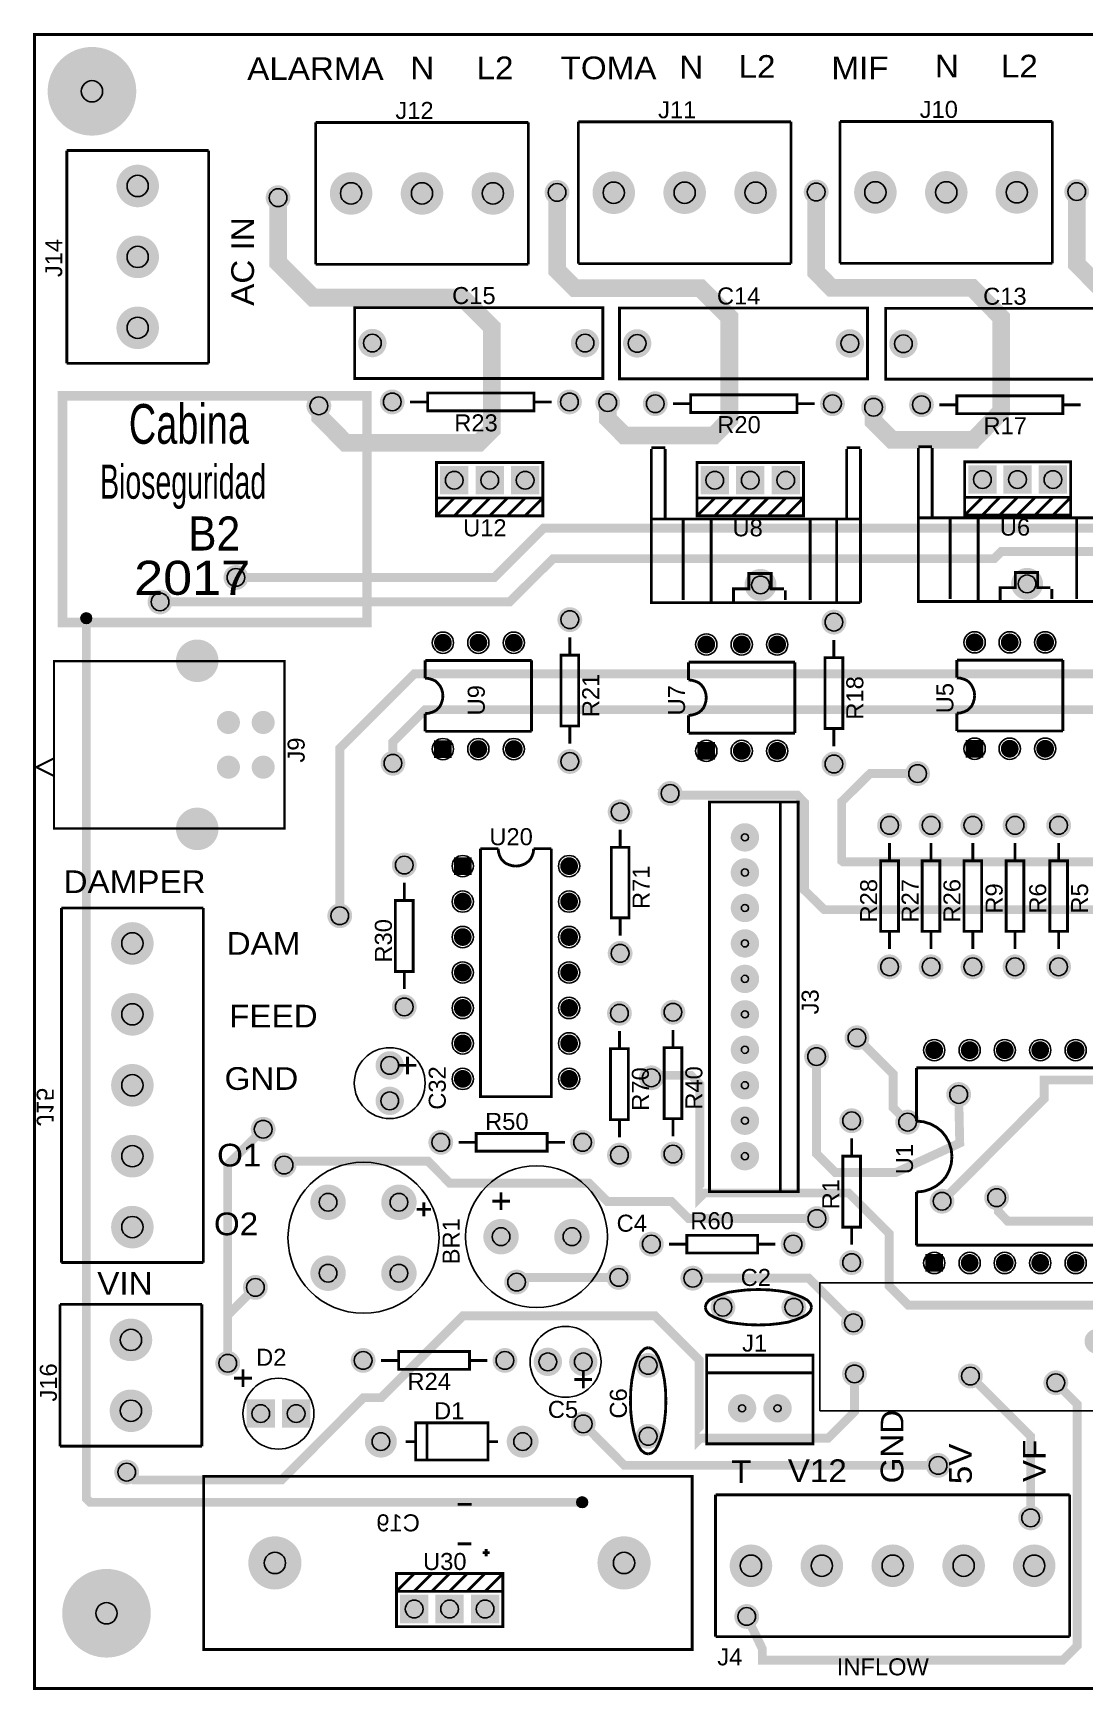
# Model space of a CAD drawing. Extents: x -2.7 to 2.7, y -2.34 to 2.34.
# Drawn here: x -2.7 to 0.267, y -2.336 to 2.336 of the extents above; entities that cross this region are included whole.
import ezdxf

# ---------------------------------------------------------------- set-up
doc = ezdxf.new("R2010")
doc.units = 0
doc.layers.get('0').update_dxf_attribs({"linetype": 'CONTINUOUS'})

# ---------------------------------------------------------------- blocks, each defined once
blk = doc.blocks.new('EPAD')
at = {"const_width": 0.5}
blk.add_lwpolyline([(-0.25, 0, 1), (0.25, 0, 1)], format="xyb", close=True, dxfattribs=at)
blk = doc.blocks.new('RPAD')
blk.add_trace([(-0.5, -0.5), (-0.5, 0.5), (0.5, -0.5), (0.5, 0.5)])

msp = doc.modelspace()

# ---------------------------------------------------------------- linework, layer by layer
for points, const_width in [([(-2.696, -2.332), (2.696, -2.332), (2.696, 2.332), (-2.696, 2.332), (-2.696, -2.332)], 0.008), ([(-1.903, 2.084), (-1.903, 1.684)], 0.008), ([(-1.303, 2.084), (-1.903, 2.084)], 0.008), ([(-1.303, 2.084), (-1.303, 1.684)], 0.008), ([(-1.162, 2.086), (-1.162, 1.686)], 0.008), ([(-0.562, 2.086), (-1.162, 2.086)], 0.008), ([(-0.562, 2.086), (-0.562, 1.686)], 0.008), ([(-0.424, 2.087), (-0.424, 1.687)], 0.008), ([(0.175, 2.087), (-0.424, 2.087)], 0.008), ([(0.175, 2.087), (0.175, 1.687)], 0.008), ([(-2.605, 2.005), (-2.205, 2.005)], 0.008), ([(-2.605, 2.005), (-2.605, 1.405)], 0.008), ([(-2.205, 1.405), (-2.205, 2.005)], 0.008), ([(-2.009, 1.872), (-2.009, 1.689), (-1.91, 1.59), (-1.489, 1.59), (-1.406, 1.507), (-1.406, 1.217), (-1.442, 1.181), (-1.819, 1.181), (-1.89, 1.253), (-1.89, 1.281), (-1.894, 1.285)], 0.05), ([(-1.222, 1.887), (-1.222, 1.667), (-1.172, 1.617), (-0.818, 1.617), (-0.736, 1.535), (-0.736, 1.246), (-0.78, 1.201), (-1.032, 1.201), (-1.079, 1.249), (-1.079, 1.294)], 0.05), ([(-0.491, 1.888), (-0.491, 1.662), (-0.448, 1.618), (-0.051, 1.618), (0.031, 1.534), (0.031, 1.269), (-0.047, 1.189), (-0.277, 1.189), (-0.329, 1.241), (-0.329, 1.281)], 0.05), ([(0.244, 1.889), (0.244, 1.685), (0.301, 1.627), (0.728, 1.627), (0.775, 1.58), (0.775, 1.281), (0.66, 1.166), (0.485, 1.166), (0.422, 1.229), (0.422, 1.292)], 0.05), ([(-1.903, 1.684), (-1.303, 1.684)], 0.008), ([(-1.162, 1.686), (-0.562, 1.686)], 0.008), ([(-0.424, 1.687), (0.175, 1.687)], 0.008), ([(-1.793, 1.362), (-1.093, 1.362), (-1.093, 1.562), (-1.793, 1.562), (-1.793, 1.362)], 0.008), ([(-1.046, 1.361), (-0.346, 1.361), (-0.346, 1.561), (-1.046, 1.561), (-1.046, 1.361)], 0.008), ([(-0.295, 1.36), (0.404, 1.36), (0.404, 1.56), (-0.295, 1.56), (-0.295, 1.36)], 0.008), ([(-2.605, 1.405), (-2.205, 1.405)], 0.008), ([(-2.617, 0.674), (-1.758, 0.674), (-1.758, 1.313), (-2.617, 1.313), (-2.617, 0.674)], 0.027), ([(-1.587, 1.271), (-1.287, 1.271), (-1.287, 1.321), (-1.587, 1.321), (-1.587, 1.271)], 0.008), ([(-0.845, 1.266), (-0.545, 1.266), (-0.545, 1.316), (-0.845, 1.316), (-0.845, 1.266)], 0.008), ([(-0.094, 1.263), (0.205, 1.263), (0.205, 1.313), (-0.094, 1.313), (-0.094, 1.263)], 0.008), ([(-1.587, 1.296), (-1.637, 1.296)], 0.008), ([(-1.237, 1.296), (-1.287, 1.296)], 0.008), ([(-0.845, 1.291), (-0.895, 1.291)], 0.008), ([(-0.495, 1.291), (-0.545, 1.291)], 0.008), ([(-0.094, 1.288), (-0.144, 1.288)], 0.008), ([(0.255, 1.288), (0.205, 1.288)], 0.008), ([(-0.917, 1.167), (-0.956, 1.167)], 0.008), ([(-0.366, 1.167), (-0.405, 1.167)], 0.008), ([(-0.164, 1.17), (-0.203, 1.17)], 0.008), ([(0.386, 0.733), (-0.203, 0.733), (-0.203, 1.166)], 0.008), ([(-0.164, 1.166), (-0.164, 0.969)], 0.008), ([(-1.562, 1.025), (-1.262, 1.025), (-1.262, 1.125), (-1.562, 1.125), (-1.562, 1.025)], 0.008), ([(-0.366, 0.73), (-0.956, 0.73), (-0.956, 1.163)], 0.008), ([(-0.917, 1.163), (-0.917, 0.966)], 0.008), ([(-0.827, 1.025), (-0.527, 1.025), (-0.527, 1.125), (-0.827, 1.125), (-0.827, 1.025)], 0.008), ([(-0.405, 1.163), (-0.405, 0.966)], 0.008), ([(-0.366, 0.73), (-0.366, 1.163)], 0.008), ([(-0.072, 1.027), (0.227, 1.027), (0.227, 1.127), (-0.072, 1.127), (-0.072, 1.027)], 0.008), ([(-1.262, 1.025), (-1.262, 0.975), (-1.562, 0.975), (-1.562, 1.025)], 0.008), ([(-1.512, 1.025), (-1.562, 0.975)], 0.008), ([(-1.462, 1.025), (-1.512, 0.975)], 0.008), ([(-1.412, 1.025), (-1.462, 0.975)], 0.008), ([(-1.362, 1.025), (-1.412, 0.975)], 0.008), ([(-1.312, 1.025), (-1.362, 0.975)], 0.008), ([(-1.262, 1.025), (-1.312, 0.975)], 0.008), ([(-0.527, 1.025), (-0.527, 0.975), (-0.827, 0.975), (-0.827, 1.025)], 0.008), ([(-0.777, 1.025), (-0.827, 0.975)], 0.008), ([(-0.727, 1.025), (-0.777, 0.975)], 0.008), ([(-0.677, 1.025), (-0.727, 0.975)], 0.008), ([(-0.627, 1.025), (-0.677, 0.975)], 0.008), ([(-0.577, 1.025), (-0.627, 0.975)], 0.008), ([(-0.527, 1.025), (-0.577, 0.975)], 0.008), ([(0.227, 1.027), (0.227, 0.977), (-0.072, 0.977), (-0.072, 1.027)], 0.008), ([(-0.022, 1.027), (-0.072, 0.977)], 0.008), ([(0.027, 1.027), (-0.022, 0.977)], 0.008), ([(0.077, 1.027), (0.027, 0.977)], 0.008), ([(0.127, 1.027), (0.077, 0.977)], 0.008), ([(0.177, 1.027), (0.127, 0.977)], 0.008), ([(0.227, 1.027), (0.177, 0.977)], 0.008), ([(-2.128, 0.801), (-1.399, 0.801), (-1.26, 0.94), (1.957, 0.94), (1.99, 0.907), (1.99, -0.603), (1.889, -0.704), (1.631, -0.704), (1.534, -0.636)], 0.025), ([(-0.366, 0.966), (-0.952, 0.966)], 0.008), ([(-0.866, 0.737), (-0.866, 0.966)], 0.008), ([(-0.787, 0.733), (-0.787, 0.966)], 0.008), ([(-0.508, 0.737), (-0.508, 0.966)], 0.008), ([(-0.433, 0.733), (-0.433, 0.962)], 0.008), ([(0.386, 0.969), (-0.199, 0.969)], 0.008), ([(-0.113, 0.74), (-0.113, 0.969)], 0.008), ([(-0.034, 0.736), (-0.034, 0.969)], 0.008), ([(0.244, 0.74), (0.244, 0.969)], 0.008), ([(-2.342, 0.732), (-1.356, 0.732), (-1.233, 0.854), (0.011, 0.854), (0.031, 0.874), (1.258, 0.874), (1.339, 0.793), (1.339, 0.261), (1.377, 0.223), (1.476, 0.223), (1.556, 0.143), (1.556, -0.298), (1.548, -0.306)], 0.025), ([(-0.582, 0.769), (-0.618, 0.769), (-0.618, 0.812), (-0.681, 0.812), (-0.681, 0.773), (-0.681, 0.769), (-0.724, 0.769)], 0.008), ([(0.17, 0.772), (0.134, 0.772), (0.134, 0.815), (0.071, 0.815), (0.071, 0.776), (0.071, 0.772), (0.028, 0.772)], 0.008), ([(-0.724, 0.773), (-0.724, 0.733)], 0.008), ([(-0.578, 0.737), (-0.578, 0.765)], 0.008), ([(0.028, 0.776), (0.028, 0.736)], 0.008), ([(0.174, 0.74), (0.174, 0.768)], 0.008), ([(-2.55, 0.686), (-2.55, -1.796), (-2.539, -1.807), (-1.151, -1.807)], 0.025), ([(-1.186, 0.632), (-1.186, 0.582)], 0.008), ([(-0.441, 0.625), (-0.441, 0.575)], 0.008), ([(-2.641, 0.565), (-2.641, 0.093), (-1.991, 0.093), (-1.991, 0.565), (-2.641, 0.565)], 0.006), ([(-1.594, 0.517), (-1.594, 0.567)], 0.008), ([(-1.594, 0.567), (-1.294, 0.567)], 0.008), ([(-1.294, 0.367), (-1.294, 0.567)], 0.008), ([(-1.211, 0.382), (-1.161, 0.382), (-1.161, 0.582), (-1.211, 0.582), (-1.211, 0.382)], 0.008), ([(-0.851, 0.512), (-0.851, 0.562)], 0.008), ([(-0.851, 0.562), (-0.551, 0.562)], 0.008), ([(-0.551, 0.362), (-0.551, 0.562)], 0.008), ([(-0.466, 0.375), (-0.416, 0.375), (-0.416, 0.575), (-0.466, 0.575), (-0.466, 0.375)], 0.008), ([(-0.094, 0.518), (-0.094, 0.568)], 0.008), ([(-0.094, 0.568), (0.205, 0.568)], 0.008), ([(0.205, 0.368), (0.205, 0.568)], 0.008), ([(-1.835, -0.153), (-1.835, 0.319), (-1.625, 0.529), (1.133, 0.529), (1.235, 0.427), (1.235, 0.275), (1.353, 0.157)], 0.025), ([(-1.544, 0.467), (-1.545, 0.477), (-1.548, 0.487), (-1.552, 0.495), (-1.558, 0.502), (-1.565, 0.509), (-1.574, 0.513), (-1.584, 0.516), (-1.594, 0.517)], 0.008), ([(-0.801, 0.462), (-0.802, 0.472), (-0.805, 0.482), (-0.809, 0.49), (-0.815, 0.498), (-0.822, 0.504), (-0.831, 0.508), (-0.841, 0.511), (-0.851, 0.512)], 0.008), ([(-0.044, 0.468), (-0.045, 0.478), (-0.048, 0.488), (-0.052, 0.496), (-0.058, 0.504), (-0.065, 0.51), (-0.074, 0.514), (-0.084, 0.517), (-0.094, 0.518)], 0.008), ([(-1.544, 0.467), (-1.545, 0.457), (-1.548, 0.447), (-1.552, 0.438), (-1.558, 0.431), (-1.565, 0.425), (-1.574, 0.421), (-1.584, 0.418), (-1.594, 0.417)], 0.008), ([(-0.044, 0.468), (-0.045, 0.458), (-0.048, 0.448), (-0.052, 0.439), (-0.058, 0.432), (-0.065, 0.426), (-0.074, 0.422), (-0.084, 0.419), (-0.094, 0.418)], 0.008), ([(-1.685, 0.277), (-1.685, 0.337), (-1.594, 0.428), (0.975, 0.428), (0.976, 0.43), (1.001, 0.405), (1.001, 0.328), (0.775, 0.101), (0.761, 0.101)], 0.025), ([(-1.594, 0.367), (-1.594, 0.417)], 0.008), ([(-0.801, 0.462), (-0.802, 0.452), (-0.805, 0.442), (-0.809, 0.433), (-0.815, 0.426), (-0.822, 0.42), (-0.831, 0.416), (-0.841, 0.413), (-0.851, 0.412)], 0.008), ([(-0.094, 0.368), (-0.094, 0.418)], 0.008), ([(-1.186, 0.382), (-1.186, 0.332)], 0.008), ([(-0.851, 0.362), (-0.851, 0.412)], 0.008), ([(-0.441, 0.375), (-0.441, 0.325)], 0.008), ([(-1.594, 0.367), (-1.294, 0.367)], 0.008), ([(-0.851, 0.362), (-0.551, 0.362)], 0.008), ([(-0.094, 0.368), (0.205, 0.368)], 0.008), ([(-2.641, 0.291), (-2.691, 0.266)], 0.006), ([(-2.641, 0.241), (-2.691, 0.266)], 0.006), ([(0.783, -0.147), (0.783, -0.077), (0.707, -0.001), (-0.415, -0.001), (-0.419, 0.002), (-0.419, 0.169), (-0.339, 0.248), (-0.205, 0.248)], 0.025), ([(0.928, 0.096), (0.916, 0.096), (0.878, 0.058), (0.878, -0.258), (0.743, -0.258), (0.621, -0.136), (-0.468, -0.136), (-0.524, -0.081), (-0.524, 0.166), (-0.544, 0.187), (-0.9, 0.187), (-0.906, 0.192), (-0.903, 0.192)], 0.025), ([(-0.792, -0.931), (-0.542, -0.931), (-0.542, 0.168), (-0.792, 0.168), (-0.792, -0.931)], 0.008), ([(-0.592, 0.168), (-0.592, -0.931)], 0.008), ([(-1.044, 0.09), (-1.044, 0.04)], 0.008), ([(-0.284, 0.002), (-0.284, 0.052)], 0.008), ([(-0.167, 0.002), (-0.167, 0.052)], 0.008), ([(-0.049, 0.002), (-0.049, 0.052)], 0.008), ([(0.07, 0.002), (0.07, 0.052)], 0.008), ([(0.193, 0.002), (0.193, 0.052)], 0.008), ([(-1.438, 0.036), (-1.388, 0.036)], 0.008), ([(-1.438, 0.036), (-1.438, -0.663), (-1.238, -0.663), (-1.238, 0.036)], 0.008), ([(-1.338, -0.013), (-1.348, -0.012), (-1.358, -0.009), (-1.367, -0.005), (-1.374, 0.001), (-1.38, 0.008), (-1.384, 0.016), (-1.387, 0.026), (-1.388, 0.036)], 0.008), ([(-1.338, -0.013), (-1.328, -0.012), (-1.318, -0.009), (-1.31, -0.005), (-1.302, 0.001), (-1.296, 0.008), (-1.292, 0.016), (-1.289, 0.026), (-1.288, 0.036)], 0.008), ([(-1.288, 0.036), (-1.238, 0.036)], 0.008), ([(-1.069, -0.159), (-1.019, -0.159), (-1.019, 0.04), (-1.069, 0.04), (-1.069, -0.159)], 0.008), ([(-0.309, -0.197), (-0.259, -0.197), (-0.259, 0.002), (-0.309, 0.002), (-0.309, -0.197)], 0.008), ([(-0.192, -0.197), (-0.142, -0.197), (-0.142, 0.002), (-0.192, 0.002), (-0.192, -0.197)], 0.008), ([(-0.074, -0.197), (-0.024, -0.197), (-0.024, 0.002), (-0.074, 0.002), (-0.074, -0.197)], 0.008), ([(0.045, -0.197), (0.095, -0.197), (0.095, 0.002), (0.045, 0.002), (0.045, -0.197)], 0.008), ([(0.168, -0.197), (0.218, -0.197), (0.218, 0.002), (0.168, 0.002), (0.168, -0.197)], 0.008), ([(-1.653, -0.11), (-1.653, -0.06)], 0.008), ([(-2.62, -0.131), (-2.22, -0.131)], 0.008), ([(-2.62, -1.131), (-2.62, -0.131)], 0.008), ([(-2.22, -0.131), (-2.22, -1.131)], 0.008), ([(-1.678, -0.31), (-1.628, -0.31), (-1.628, -0.11), (-1.678, -0.11), (-1.678, -0.31)], 0.008), ([(-1.044, -0.159), (-1.044, -0.209)], 0.008), ([(-0.284, -0.247), (-0.284, -0.197)], 0.008), ([(-0.167, -0.247), (-0.167, -0.197)], 0.008), ([(-0.049, -0.247), (-0.049, -0.197)], 0.008), ([(0.07, -0.247), (0.07, -0.197)], 0.008), ([(0.193, -0.247), (0.193, -0.197)], 0.008), ([(-1.653, -0.36), (-1.653, -0.31)], 0.008), ([(-1.046, -0.478), (-1.046, -0.528)], 0.008), ([(-0.895, -0.475), (-0.895, -0.525)], 0.008), ([(-0.376, -0.497), (-0.274, -0.599), (-0.274, -0.694), (-0.233, -0.735)], 0.025), ([(-1.644, -0.55), (-1.644, -0.6)], 0.008), ([(-1.071, -0.728), (-1.021, -0.728), (-1.021, -0.528), (-1.071, -0.528), (-1.071, -0.728)], 0.008), ([(-0.92, -0.725), (-0.87, -0.725), (-0.87, -0.525), (-0.92, -0.525), (-0.92, -0.725)], 0.008), ([(-0.49, -0.55), (-0.49, -0.824), (-0.437, -0.877), (-0.266, -0.877), (-0.086, -0.794), (-0.089, -0.657)], 0.025), ([(-1.619, -0.575), (-1.669, -0.575)], 0.008), ([(0.439, -1.28), (0.381, -1.251), (-0.231, -1.251), (-0.285, -1.197), (-0.285, -1.049), (-0.399, -0.935), (-0.807, -0.935), (-0.819, -0.947), (-0.819, -0.628), (-0.844, -0.603), (-0.949, -0.603), (-0.956, -0.61)], 0.025), ([(-0.208, -0.732), (-0.208, -0.582)], 0.008), ([(-0.208, -0.582), (1.791, -0.582)], 0.008), ([(1.687, -0.77), (1.397, -0.77), (1.266, -0.64), (0.502, -0.64), (0.497, -0.645), (0.468, -0.616), (0.152, -0.616), (0.152, -0.669), (-0.136, -0.958)], 0.025), ([(-2.151, -1.279), (-2.151, -0.855), (-2.051, -0.755)], 0.025), ([(-1.046, -0.728), (-1.046, -0.778)], 0.008), ([(-0.895, -0.725), (-0.895, -0.775)], 0.008), ([(-0.108, -0.832), (-0.11, -0.812), (-0.116, -0.793), (-0.125, -0.776), (-0.137, -0.761), (-0.152, -0.749), (-0.169, -0.74), (-0.188, -0.734), (-0.208, -0.732)], 0.008), ([(-1.5, -0.792), (-1.45, -0.792)], 0.008), ([(-1.45, -0.817), (-1.25, -0.817), (-1.25, -0.767), (-1.45, -0.767), (-1.45, -0.817)], 0.008), ([(-1.25, -0.792), (-1.2, -0.792)], 0.008), ([(-0.391, -0.831), (-0.391, -0.781)], 0.008), ([(-0.489, -1.007), (-0.851, -1.007), (-0.899, -0.959), (-1.08, -0.959), (-1.132, -0.907), (-1.525, -0.907), (-1.586, -0.845), (-1.981, -0.845), (-1.992, -0.856)], 0.025), ([(-0.416, -1.031), (-0.366, -1.031), (-0.366, -0.831), (-0.416, -0.831), (-0.416, -1.031)], 0.008), ([(-0.108, -0.832), (-0.11, -0.853), (-0.116, -0.872), (-0.125, -0.889), (-0.137, -0.903), (-0.152, -0.915), (-0.169, -0.924), (-0.188, -0.93), (-0.208, -0.932)], 0.008), ([(-1.38, -0.933), (-1.38, -0.983)], 0.008), ([(-0.208, -1.082), (-0.208, -0.932)], 0.008), ([(1.648, -0.939), (1.378, -0.934), (1.359, -0.956), (1.301, -1.014), (0.049, -1.014), (0.023, -0.987), (0.023, -0.952), (0.018, -0.948)], 0.025), ([(-1.578, -0.981), (-1.618, -0.981)], 0.008), ([(-1.598, -0.961), (-1.598, -1.001)], 0.008), ([(-1.405, -0.958), (-1.355, -0.958)], 0.008), ([(-0.391, -1.081), (-0.391, -1.031)], 0.008), ([(-0.856, -1.104), (-0.656, -1.104), (-0.656, -1.054), (-0.856, -1.054), (-0.856, -1.104)], 0.008), ([(-0.906, -1.079), (-0.856, -1.079)], 0.008), ([(-0.656, -1.079), (-0.606, -1.079)], 0.008), ([(-0.208, -1.082), (1.791, -1.082)], 0.008), ([(-2.62, -1.131), (-2.22, -1.131)], 0.008), ([(-1.048, -1.173), (-1.322, -1.173), (-1.336, -1.186)], 0.025), ([(-0.839, -1.175), (-0.512, -1.175), (-0.386, -1.301)], 0.025), ([(-2.151, -1.415), (-2.151, -1.279), (-2.073, -1.201)], 0.025), ([(-0.804, -1.257), (-0.801, -1.247), (-0.793, -1.237), (-0.779, -1.229), (-0.761, -1.222), (-0.739, -1.215), (-0.713, -1.211), (-0.685, -1.208), (-0.654, -1.207)], 0.008), ([(-0.504, -1.257), (-0.507, -1.247), (-0.516, -1.237), (-0.53, -1.229), (-0.548, -1.222), (-0.57, -1.215), (-0.595, -1.211), (-0.623, -1.208), (-0.654, -1.207)], 0.008), ([(-2.624, -1.249), (-2.224, -1.249)], 0.008), ([(-2.624, -1.649), (-2.624, -1.249)], 0.008), ([(-2.224, -1.649), (-2.224, -1.249)], 0.008), ([(-0.804, -1.257), (-0.801, -1.267), (-0.793, -1.277), (-0.779, -1.285), (-0.761, -1.292), (-0.739, -1.299), (-0.713, -1.303), (-0.685, -1.306), (-0.654, -1.307)], 0.008), ([(-0.504, -1.257), (-0.507, -1.267), (-0.516, -1.277), (-0.53, -1.285), (-0.548, -1.292), (-0.57, -1.299), (-0.595, -1.303), (-0.623, -1.306), (-0.654, -1.307)], 0.008), ([(-0.383, -1.445), (-0.383, -1.552), (-0.457, -1.626), (-0.817, -1.626), (-0.821, -1.63), (-0.821, -1.406), (-0.946, -1.281), (-1.487, -1.281), (-1.718, -1.512), (-1.768, -1.512), (-1.999, -1.744), (-2.415, -1.744), (-2.436, -1.722)], 0.025), ([(-1.669, -1.432), (-1.469, -1.432), (-1.469, -1.382), (-1.669, -1.382), (-1.669, -1.432)], 0.008), ([(-0.965, -1.371), (-0.97, -1.372), (-0.975, -1.374), (-0.985, -1.383), (-0.993, -1.396), (-1, -1.414), (-1.006, -1.437), (-1.011, -1.462), (-1.014, -1.49), (-1.015, -1.521)], 0.008), ([(-0.965, -1.371), (-0.96, -1.372), (-0.955, -1.374), (-0.945, -1.383), (-0.937, -1.396), (-0.93, -1.414), (-0.924, -1.437), (-0.919, -1.462), (-0.916, -1.49), (-0.915, -1.521)], 0.008), ([(-0.8, -1.642), (-0.5, -1.642), (-0.5, -1.392), (-0.8, -1.392), (-0.8, -1.642)], 0.008), ([(-2.108, -1.432), (-2.108, -1.482)], 0.008), ([(-1.669, -1.407), (-1.719, -1.407)], 0.008), ([(-1.419, -1.407), (-1.469, -1.407)], 0.008), ([(-1.148, -1.486), (-1.148, -1.436)], 0.008), ([(-0.8, -1.442), (-0.5, -1.442)], 0.008), ([(-0.056, -1.451), (0.114, -1.621), (0.114, -1.851)], 0.025), ([(-2.133, -1.457), (-2.083, -1.457)], 0.008), ([(-1.123, -1.461), (-1.173, -1.461)], 0.008), ([(0.185, -1.47), (0.245, -1.53), (0.245, -2.212), (0.205, -2.252), (-0.643, -2.252), (-0.643, -2.22), (-0.687, -2.129)], 0.025), ([(-0.965, -1.671), (-0.975, -1.668), (-0.985, -1.66), (-0.993, -1.646), (-1, -1.628), (-1.006, -1.606), (-1.011, -1.58), (-1.014, -1.552), (-1.015, -1.521)], 0.008), ([(-0.965, -1.671), (-0.955, -1.668), (-0.945, -1.66), (-0.937, -1.646), (-0.93, -1.628), (-0.924, -1.606), (-0.919, -1.58), (-0.916, -1.552), (-0.915, -1.521)], 0.008), ([(-1.621, -1.688), (-1.417, -1.688), (-1.417, -1.583), (-1.621, -1.583), (-1.621, -1.688)], 0.008), ([(-1.589, -1.584), (-1.589, -1.687)], 0.008), ([(-1.148, -1.586), (-1.032, -1.703), (-0.147, -1.703)], 0.025), ([(-1.649, -1.636), (-1.621, -1.636)], 0.008), ([(-1.417, -1.636), (-1.389, -1.636)], 0.008), ([(-2.624, -1.649), (-2.224, -1.649)], 0.008), ([(-2.219, -2.222), (-0.841, -2.222), (-0.841, -1.734), (-2.219, -1.734), (-2.219, -2.222)], 0.008), ([(-1.502, -1.813), (-1.463, -1.813)], 0.008), ([(-0.775, -1.786), (-0.775, -2.186)], 0.008), ([(0.224, -1.786), (-0.775, -1.786)], 0.008), ([(0.224, -1.786), (0.224, -2.186)], 0.008), ([(-1.502, -1.924), (-1.464, -1.924)], 0.008), ([(-1.432, -1.949), (-1.412, -1.949)], 0.008), ([(-1.422, -1.939), (-1.422, -1.959)], 0.008), ([(-1.675, -2.058), (-1.675, -2.008), (-1.375, -2.008), (-1.375, -2.058)], 0.008), ([(-1.675, -2.058), (-1.625, -2.008)], 0.008), ([(-1.625, -2.058), (-1.575, -2.008)], 0.008), ([(-1.575, -2.058), (-1.525, -2.008)], 0.008), ([(-1.525, -2.058), (-1.475, -2.008)], 0.008), ([(-1.475, -2.058), (-1.425, -2.008)], 0.008), ([(-1.425, -2.058), (-1.375, -2.008)], 0.008), ([(-1.675, -2.158), (-1.375, -2.158), (-1.375, -2.058), (-1.675, -2.058), (-1.675, -2.158)], 0.008), ([(-0.775, -2.186), (0.224, -2.186)], 0.008)]:
    msp.add_lwpolyline(points, dxfattribs=dict(const_width=const_width))
msp.add_lwpolyline([(-0.481, -1.549), (1.359, -1.549), (1.359, -1.188), (-0.481, -1.188), (-0.481, -1.549)])
for centre, radius in [((-2.534, 2.172), 0.03), ((-2.405, 1.905), 0.03), ((-1.062, 1.886), 0.03), ((-0.862, 1.886), 0.03), ((-0.662, 1.886), 0.03), ((-0.324, 1.887), 0.03), ((-0.124, 1.887), 0.03), ((0.075, 1.887), 0.03), ((-2.009, 1.872), 0.025), ((-1.803, 1.884), 0.03), ((-1.603, 1.884), 0.03), ((-1.403, 1.884), 0.03), ((-1.222, 1.887), 0.025), ((-0.491, 1.888), 0.025), ((0.244, 1.889), 0.025), ((-2.405, 1.705), 0.03), ((-2.405, 1.505), 0.03), ((-1.743, 1.462), 0.025), ((-1.143, 1.462), 0.025), ((-0.996, 1.461), 0.025), ((-0.396, 1.461), 0.025), ((-0.245, 1.46), 0.025), ((-1.894, 1.285), 0.025), ((-1.687, 1.296), 0.025), ((-1.187, 1.296), 0.025), ((-1.079, 1.294), 0.025), ((-0.945, 1.291), 0.025), ((-0.445, 1.291), 0.025), ((-0.194, 1.288), 0.025), ((-0.329, 1.281), 0.025), ((-1.512, 1.075), 0.025), ((-1.412, 1.075), 0.025), ((-1.312, 1.075), 0.025), ((-0.777, 1.075), 0.025), ((-0.677, 1.075), 0.025), ((-0.577, 1.075), 0.025), ((-0.022, 1.077), 0.025), ((0.077, 1.077), 0.025), ((0.177, 1.077), 0.025), ((-2.128, 0.801), 0.025), ((-0.648, 0.78), 0.025), ((0.104, 0.783), 0.025), ((-2.342, 0.732), 0.025), ((-2.55, 0.686), 0.015), ((-1.186, 0.682), 0.025), ((-0.441, 0.675), 0.025), ((-1.544, 0.617), 0.03), ((-1.444, 0.617), 0.03), ((-1.344, 0.617), 0.03), ((-0.801, 0.612), 0.03), ((-0.701, 0.612), 0.03), ((-0.601, 0.612), 0.03), ((-0.044, 0.618), 0.03), ((0.055, 0.618), 0.03), ((0.155, 0.618), 0.03), ((-1.544, 0.317), 0.03), ((-1.444, 0.317), 0.03), ((-1.344, 0.317), 0.03), ((-0.801, 0.312), 0.03), ((-0.701, 0.312), 0.03), ((-0.601, 0.312), 0.03), ((-0.044, 0.318), 0.03), ((0.055, 0.318), 0.03), ((0.155, 0.318), 0.03), ((-1.685, 0.277), 0.025), ((-1.186, 0.282), 0.025), ((-0.441, 0.275), 0.025), ((-0.205, 0.248), 0.025), ((-0.903, 0.192), 0.025), ((-1.044, 0.14), 0.025), ((-0.284, 0.102), 0.025), ((-0.167, 0.102), 0.025), ((-0.049, 0.102), 0.025), ((0.07, 0.102), 0.025), ((0.193, 0.102), 0.025), ((-0.692, 0.068), 0.01), ((-1.653, -0.01), 0.025), ((-1.488, -0.013), 0.03), ((-1.188, -0.013), 0.03), ((-0.692, -0.031), 0.01), ((-1.488, -0.113), 0.03), ((-1.188, -0.113), 0.03), ((-1.835, -0.153), 0.025), ((-0.692, -0.131), 0.01), ((-1.488, -0.213), 0.03), ((-1.188, -0.213), 0.03), ((-2.42, -0.231), 0.03), ((-0.692, -0.231), 0.01), ((-1.044, -0.259), 0.025), ((-0.284, -0.297), 0.025), ((-0.167, -0.297), 0.025), ((-0.049, -0.297), 0.025), ((0.07, -0.297), 0.025), ((0.193, -0.297), 0.025), ((-1.488, -0.313), 0.03), ((-1.188, -0.313), 0.03), ((-0.692, -0.331), 0.01), ((-2.42, -0.431), 0.03), ((-1.653, -0.41), 0.025), ((-1.488, -0.413), 0.03), ((-1.188, -0.413), 0.03), ((-1.046, -0.428), 0.025), ((-0.895, -0.425), 0.025), ((-0.692, -0.431), 0.01), ((-1.488, -0.513), 0.03), ((-1.188, -0.513), 0.03), ((-0.376, -0.497), 0.025), ((-0.158, -0.532), 0.03), ((-0.058, -0.532), 0.03), ((0.041, -0.532), 0.03), ((0.141, -0.532), 0.03), ((0.241, -0.532), 0.03), ((-1.694, -0.575), 0.025), ((-0.692, -0.531), 0.01), ((-0.49, -0.55), 0.025), ((-2.42, -0.631), 0.03), ((-1.488, -0.613), 0.03), ((-1.188, -0.613), 0.03), ((-0.956, -0.61), 0.025), ((-1.694, -0.675), 0.025), ((-0.692, -0.631), 0.01), ((-0.089, -0.657), 0.025), ((-2.051, -0.755), 0.025), ((-0.692, -0.731), 0.01), ((-0.391, -0.731), 0.025), ((-0.233, -0.735), 0.025), ((-1.55, -0.792), 0.025), ((-1.15, -0.792), 0.025), ((-2.42, -0.831), 0.03), ((-1.992, -0.856), 0.025), ((-1.046, -0.828), 0.025), ((-0.895, -0.825), 0.025), ((-0.692, -0.831), 0.01), ((-0.136, -0.958), 0.025), ((0.018, -0.948), 0.025), ((-1.868, -0.961), 0.025), ((-1.668, -0.961), 0.025), ((-2.42, -1.031), 0.03), ((-0.489, -1.007), 0.025), ((-1.38, -1.058), 0.025), ((-1.18, -1.058), 0.025), ((-0.956, -1.079), 0.025), ((-0.556, -1.079), 0.025), ((-0.391, -1.131), 0.025), ((-0.158, -1.132), 0.03), ((-0.058, -1.132), 0.03), ((0.041, -1.132), 0.03), ((0.141, -1.132), 0.03), ((0.241, -1.132), 0.03), ((-1.868, -1.161), 0.025), ((-1.668, -1.161), 0.025), ((-1.336, -1.186), 0.025), ((-1.048, -1.173), 0.025), ((-0.839, -1.175), 0.025), ((-2.073, -1.201), 0.025), ((-0.754, -1.257), 0.025), ((-0.554, -1.257), 0.025), ((-0.386, -1.301), 0.025), ((-2.424, -1.349), 0.03), ((-2.151, -1.415), 0.025), ((-1.769, -1.407), 0.025), ((-1.369, -1.407), 0.025), ((-1.248, -1.411), 0.025), ((-1.148, -1.411), 0.025), ((-0.965, -1.421), 0.025), ((-0.383, -1.445), 0.025), ((-0.056, -1.451), 0.025), ((0.185, -1.47), 0.025), ((-2.424, -1.549), 0.03), ((-2.058, -1.557), 0.025), ((-1.958, -1.557), 0.025), ((-0.7, -1.542), 0.01), ((-0.6, -1.542), 0.01), ((-1.148, -1.586), 0.025), ((-1.719, -1.636), 0.025), ((-1.319, -1.636), 0.025), ((-0.965, -1.621), 0.025), ((-0.147, -1.703), 0.025), ((-2.436, -1.722), 0.025), ((-1.151, -1.807), 0.015), ((0.114, -1.851), 0.025), ((-2.018, -1.978), 0.03), ((-1.033, -1.978), 0.03), ((-0.675, -1.986), 0.03), ((-0.475, -1.986), 0.03), ((-0.275, -1.986), 0.03), ((-0.075, -1.986), 0.03), ((0.124, -1.986), 0.03), ((-2.493, -2.12), 0.03), ((-1.625, -2.108), 0.025), ((-1.525, -2.108), 0.025), ((-1.425, -2.108), 0.025), ((-0.687, -2.129), 0.025)]:
    msp.add_circle(centre, radius)
at = {"layer": '12632256'}
for centre, radius in [((-1.694, -0.625), 0.1), ((-1.768, -1.061), 0.213), ((-1.28, -1.058), 0.2), ((-1.198, -1.411), 0.1), ((-2.008, -1.557), 0.1), ((-2.008, -1.557), 0)]:
    msp.add_circle(centre, radius, dxfattribs=at)

# ---------------------------------------------------------------- block references
for name, p, xscale, yscale in [('EPAD', (-2.534, 2.172), 0.25, 0.25), ('EPAD', (-2.405, 1.905), 0.12, 0.12), ('EPAD', (-1.803, 1.884), 0.12, 0.12), ('EPAD', (-1.603, 1.884), 0.12, 0.12), ('EPAD', (-1.403, 1.884), 0.12, 0.12), ('EPAD', (-1.222, 1.887), 0.07, 0.07), ('EPAD', (-1.062, 1.886), 0.12, 0.12), ('EPAD', (-0.862, 1.886), 0.12, 0.12), ('EPAD', (-0.662, 1.886), 0.12, 0.12), ('EPAD', (-0.491, 1.888), 0.07, 0.07), ('EPAD', (-0.324, 1.887), 0.12, 0.12), ('EPAD', (-0.124, 1.887), 0.12, 0.12), ('EPAD', (0.075, 1.887), 0.12, 0.12), ('EPAD', (0.244, 1.889), 0.07, 0.07), ('EPAD', (-2.009, 1.872), 0.07, 0.07), ('EPAD', (-2.405, 1.705), 0.12, 0.12), ('EPAD', (-2.405, 1.505), 0.12, 0.12), ('EPAD', (-1.743, 1.462), 0.08, 0.08), ('EPAD', (-1.143, 1.462), 0.08, 0.08), ('EPAD', (-0.996, 1.461), 0.08, 0.08), ('EPAD', (-0.396, 1.461), 0.08, 0.08), ('EPAD', (-0.245, 1.46), 0.08, 0.08), ('EPAD', (-1.894, 1.285), 0.07, 0.07), ('EPAD', (-1.687, 1.296), 0.07, 0.07), ('EPAD', (-1.187, 1.296), 0.07, 0.07), ('EPAD', (-1.079, 1.294), 0.07, 0.07), ('EPAD', (-0.945, 1.291), 0.07, 0.07), ('EPAD', (-0.445, 1.291), 0.07, 0.07), ('EPAD', (-0.329, 1.281), 0.07, 0.07), ('EPAD', (-0.194, 1.288), 0.07, 0.07), ('EPAD', (-2.128, 0.801), 0.07, 0.07), ('EPAD', (-0.648, 0.78), 0.09, 0.09), ('EPAD', (0.104, 0.783), 0.09, 0.09), ('EPAD', (-2.342, 0.732), 0.07, 0.07), ('EPAD', (-2.55, 0.686), 0.03, 0.03), ('EPAD', (-1.186, 0.682), 0.07, 0.07), ('EPAD', (-0.441, 0.675), 0.07, 0.07), ('EPAD', (-2.237, 0.566), 0.12, 0.12), ('EPAD', (-1.544, 0.617), 0.05, 0.05), ('EPAD', (-1.444, 0.617), 0.05, 0.05), ('EPAD', (-1.344, 0.617), 0.05, 0.05), ('EPAD', (-0.801, 0.612), 0.05, 0.05), ('EPAD', (-0.701, 0.612), 0.05, 0.05), ('EPAD', (-0.601, 0.612), 0.05, 0.05), ('EPAD', (-0.044, 0.618), 0.05, 0.05), ('EPAD', (0.055, 0.618), 0.05, 0.05), ('EPAD', (0.155, 0.618), 0.05, 0.05), ('EPAD', (-2.149, 0.392), 0.065, 0.065), ('EPAD', (-2.051, 0.392), 0.065, 0.065), ('RPAD', (-1.544, 0.317), 0.05, 0.05), ('EPAD', (-1.444, 0.317), 0.05, 0.05), ('EPAD', (-1.344, 0.317), 0.05, 0.05), ('RPAD', (-0.801, 0.312), 0.05, 0.05), ('EPAD', (-0.701, 0.312), 0.05, 0.05), ('EPAD', (-0.601, 0.312), 0.05, 0.05), ('RPAD', (-0.044, 0.318), 0.05, 0.05), ('EPAD', (0.055, 0.318), 0.05, 0.05), ('EPAD', (0.155, 0.318), 0.05, 0.05), ('EPAD', (-2.149, 0.266), 0.065, 0.065), ('EPAD', (-2.051, 0.266), 0.065, 0.065), ('EPAD', (-1.685, 0.277), 0.07, 0.07), ('EPAD', (-1.186, 0.282), 0.07, 0.07), ('EPAD', (-0.441, 0.275), 0.07, 0.07), ('EPAD', (-0.205, 0.248), 0.07, 0.07), ('EPAD', (-0.903, 0.192), 0.07, 0.07), ('EPAD', (-2.237, 0.092), 0.12, 0.12), ('EPAD', (-1.044, 0.14), 0.07, 0.07), ('EPAD', (-0.692, 0.068), 0.08, 0.08), ('EPAD', (-0.284, 0.102), 0.07, 0.07), ('EPAD', (-0.167, 0.102), 0.07, 0.07), ('EPAD', (-0.049, 0.102), 0.07, 0.07), ('EPAD', (0.07, 0.102), 0.07, 0.07), ('EPAD', (0.193, 0.102), 0.07, 0.07), ('EPAD', (-1.653, -0.01), 0.07, 0.07), ('EPAD', (-1.188, -0.013), 0.05, 0.05), ('EPAD', (-0.692, -0.031), 0.08, 0.08), ('EPAD', (-1.488, -0.113), 0.05, 0.05), ('EPAD', (-1.188, -0.113), 0.05, 0.05), ('EPAD', (-0.692, -0.131), 0.08, 0.08), ('EPAD', (-1.835, -0.153), 0.07, 0.07), ('EPAD', (-2.42, -0.231), 0.12, 0.12), ('EPAD', (-1.488, -0.213), 0.05, 0.05), ('EPAD', (-1.188, -0.213), 0.05, 0.05), ('EPAD', (-1.044, -0.259), 0.07, 0.07), ('EPAD', (-0.692, -0.231), 0.08, 0.08), ('EPAD', (-0.284, -0.297), 0.07, 0.07), ('EPAD', (-0.167, -0.297), 0.07, 0.07), ('EPAD', (-0.049, -0.297), 0.07, 0.07), ('EPAD', (0.07, -0.297), 0.07, 0.07), ('EPAD', (0.193, -0.297), 0.07, 0.07), ('EPAD', (-1.488, -0.313), 0.05, 0.05), ('EPAD', (-1.188, -0.313), 0.05, 0.05), ('EPAD', (-0.692, -0.331), 0.08, 0.08), ('EPAD', (-2.42, -0.431), 0.12, 0.12), ('EPAD', (-1.653, -0.41), 0.07, 0.07), ('EPAD', (-1.488, -0.413), 0.05, 0.05), ('EPAD', (-1.188, -0.413), 0.05, 0.05), ('EPAD', (-1.046, -0.428), 0.07, 0.07), ('EPAD', (-0.895, -0.425), 0.07, 0.07), ('EPAD', (-0.692, -0.431), 0.08, 0.08), ('EPAD', (-0.376, -0.497), 0.07, 0.07), ('EPAD', (-1.488, -0.513), 0.05, 0.05), ('EPAD', (-1.188, -0.513), 0.05, 0.05), ('EPAD', (-0.692, -0.531), 0.08, 0.08), ('EPAD', (-0.158, -0.532), 0.05, 0.05), ('EPAD', (-0.058, -0.532), 0.05, 0.05), ('EPAD', (0.041, -0.532), 0.05, 0.05), ('EPAD', (0.141, -0.532), 0.05, 0.05), ('EPAD', (0.241, -0.532), 0.05, 0.05), ('EPAD', (-1.694, -0.575), 0.08, 0.08), ('EPAD', (-0.49, -0.55), 0.07, 0.07), ('EPAD', (-2.42, -0.631), 0.12, 0.12), ('EPAD', (-1.488, -0.613), 0.05, 0.05), ('EPAD', (-1.188, -0.613), 0.05, 0.05), ('EPAD', (-0.956, -0.61), 0.07, 0.07), ('EPAD', (-0.692, -0.631), 0.08, 0.08), ('EPAD', (-1.694, -0.675), 0.08, 0.08), ('EPAD', (-0.089, -0.657), 0.07, 0.07), ('EPAD', (-0.692, -0.731), 0.08, 0.08), ('EPAD', (-0.391, -0.731), 0.07, 0.07), ('EPAD', (-0.233, -0.735), 0.07, 0.07), ('EPAD', (-2.051, -0.755), 0.07, 0.07), ('EPAD', (-2.42, -0.831), 0.12, 0.12), ('EPAD', (-1.55, -0.792), 0.07, 0.07), ('EPAD', (-1.15, -0.792), 0.07, 0.07), ('EPAD', (-1.046, -0.828), 0.07, 0.07), ('EPAD', (-0.895, -0.825), 0.07, 0.07), ('EPAD', (-0.692, -0.831), 0.08, 0.08), ('EPAD', (-1.992, -0.856), 0.07, 0.07), ('EPAD', (-1.868, -0.961), 0.1, 0.1), ('EPAD', (-1.668, -0.961), 0.1, 0.1), ('EPAD', (-0.136, -0.958), 0.07, 0.07), ('EPAD', (0.018, -0.948), 0.07, 0.07), ('EPAD', (-2.42, -1.031), 0.12, 0.12), ('EPAD', (-0.489, -1.007), 0.07, 0.07), ('EPAD', (-1.38, -1.058), 0.1, 0.1), ('EPAD', (-1.18, -1.058), 0.1, 0.1), ('EPAD', (-0.956, -1.079), 0.07, 0.07), ('EPAD', (-0.556, -1.079), 0.07, 0.07), ('EPAD', (-1.868, -1.161), 0.1, 0.1), ('EPAD', (-1.668, -1.161), 0.1, 0.1), ('EPAD', (-0.391, -1.131), 0.07, 0.07), ('RPAD', (-0.158, -1.132), 0.05, 0.05), ('EPAD', (-0.058, -1.132), 0.05, 0.05), ('EPAD', (0.041, -1.132), 0.05, 0.05), ('EPAD', (0.141, -1.132), 0.05, 0.05), ('EPAD', (0.241, -1.132), 0.05, 0.05), ('EPAD', (-2.073, -1.201), 0.07, 0.07), ('EPAD', (-1.336, -1.186), 0.07, 0.07), ('EPAD', (-1.048, -1.173), 0.07, 0.07), ('EPAD', (-0.839, -1.175), 0.07, 0.07), ('EPAD', (-0.754, -1.257), 0.07, 0.07), ('EPAD', (-0.554, -1.257), 0.07, 0.07), ('EPAD', (-2.424, -1.349), 0.12, 0.12), ('EPAD', (-0.386, -1.301), 0.07, 0.07), ('EPAD', (0.301, -1.353), 0.07, 0.07), ('EPAD', (-2.151, -1.415), 0.07, 0.07), ('EPAD', (-1.769, -1.407), 0.07, 0.07), ('EPAD', (-1.369, -1.407), 0.07, 0.07), ('EPAD', (-1.248, -1.411), 0.08, 0.08), ('EPAD', (-1.148, -1.411), 0.08, 0.08), ('EPAD', (-0.965, -1.421), 0.07, 0.07), ('EPAD', (-0.383, -1.445), 0.07, 0.07), ('EPAD', (-0.056, -1.451), 0.07, 0.07), ('EPAD', (0.185, -1.47), 0.07, 0.07), ('EPAD', (-2.424, -1.549), 0.12, 0.12), ('RPAD', (-2.058, -1.557), 0.08, 0.08), ('RPAD', (-1.958, -1.557), 0.08, 0.08), ('EPAD', (-0.7, -1.542), 0.08, 0.08), ('EPAD', (-0.6, -1.542), 0.08, 0.08), ('EPAD', (-1.148, -1.586), 0.07, 0.07), ('EPAD', (-0.965, -1.621), 0.07, 0.07), ('EPAD', (-1.719, -1.636), 0.09, 0.09), ('EPAD', (-1.319, -1.636), 0.09, 0.09), ('EPAD', (-0.147, -1.703), 0.07, 0.07), ('EPAD', (-2.436, -1.722), 0.07, 0.07), ('EPAD', (-1.151, -1.807), 0.03, 0.03), ('EPAD', (0.114, -1.851), 0.07, 0.07), ('EPAD', (-2.018, -1.978), 0.15, 0.15), ('EPAD', (-1.033, -1.978), 0.15, 0.15), ('EPAD', (-0.675, -1.986), 0.12, 0.12), ('EPAD', (-0.475, -1.986), 0.12, 0.12), ('EPAD', (-0.275, -1.986), 0.12, 0.12), ('EPAD', (-0.075, -1.986), 0.12, 0.12), ('EPAD', (0.124, -1.986), 0.12, 0.12), ('EPAD', (-2.493, -2.12), 0.25, 0.25), ('RPAD', (-1.625, -2.108), 0.08, 0.08), ('RPAD', (-1.525, -2.108), 0.08, 0.08), ('RPAD', (-1.425, -2.108), 0.08, 0.08), ('EPAD', (-0.687, -2.129), 0.07, 0.07)]:
    msp.add_blockref(name, p, dxfattribs=dict(xscale=xscale, yscale=yscale))
for p, xscale, yscale, rotation in [((-1.512, 1.075), 0.08, 0.08, 180), ((-1.412, 1.075), 0.08, 0.08, 180), ((-1.312, 1.075), 0.08, 0.08, 180), ((-0.777, 1.075), 0.08, 0.08, 180), ((-0.677, 1.075), 0.08, 0.08, 180), ((-0.577, 1.075), 0.08, 0.08, 180), ((-0.022, 1.077), 0.08, 0.08, 180), ((0.077, 1.077), 0.08, 0.08, 180), ((0.177, 1.077), 0.08, 0.08, 180), ((-1.488, -0.013), 0.05, 0.05, -90)]:
    msp.add_blockref('RPAD', p, dxfattribs=dict(xscale=xscale, yscale=yscale, rotation=rotation))

# ---------------------------------------------------------------- texts
for s, height, width, p in [('ALARMA', 0.064, 1.09375, (-2.096, 2.204)), ('N', 0.064, 1.09375, (-1.636, 2.206)), ('L2', 0.064, 1.09375, (-1.449, 2.206)), ('TOMA', 0.064, 1.09375, (-1.212, 2.206)), ('N', 0.064, 1.09375, (-0.877, 2.208)), ('L2', 0.064, 1.09375, (-0.71, 2.21)), ('MIF', 0.064, 1.09375, (-0.448, 2.206)), ('N', 0.064, 1.09375, (-0.156, 2.211)), ('L2', 0.064, 1.09375, (0.03, 2.211)), ('J12', 0.048, 1.041667, (-1.678, 2.094)), ('J11', 0.048, 1.041667, (-0.937, 2.096)), ('J10', 0.048, 1.041667, (-0.199, 2.097)), ('C15', 0.048, 1.041667, (-1.518, 1.572)), ('C14', 0.048, 1.041667, (-0.771, 1.571)), ('C13', 0.048, 1.041667, (-0.02, 1.57)), ('Cabina', 0.112, 0.714286, (-2.43, 1.178)), ('R23', 0.048, 1.041667, (-1.512, 1.213)), ('R20', 0.048, 1.041667, (-0.77, 1.208)), ('R17', 0.048, 1.041667, (-0.019, 1.205)), ('Bioseguridad', 0.096, 0.625, (-2.511, 1.023)), ('B2', 0.096, 0.9375, (-2.263, 0.877)), ('U12', 0.048, 1.041667, (-1.487, 0.917)), ('U8', 0.048, 1.041667, (-0.727, 0.917)), ('U6', 0.048, 1.041667, (0.027, 0.919)), ('2017', 0.096, 1.145833, (-2.415, 0.752)), ('U20', 0.048, 1.041667, (-1.413, 0.046)), ('DAMPER', 0.064, 1.09375, (-2.614, -0.089)), ('R50', 0.048, 1.041667, (-1.425, -0.757)), ('C4', 0.048, 1.041667, (-1.054, -1.044)), ('R60', 0.048, 1.041667, (-0.846, -1.037)), ('VIN', 0.064, 1.09375, (-2.519, -1.222)), ('C2', 0.048, 1.041667, (-0.704, -1.197)), ('J1', 0.048, 1.041667, (-0.7, -1.382)), ('D2', 0.048, 1.041667, (-2.071, -1.422)), ('R24', 0.048, 1.041667, (-1.644, -1.49)), ('D1', 0.048, 1.041667, (-1.569, -1.573)), ('C5', 0.048, 1.041667, (-1.248, -1.569)), ('T', 0.064, 1.09375, (-0.731, -1.753)), ('V12', 0.064, 1.09375, (-0.571, -1.75)), ('U30', 0.048, 1.041667, (-1.6, -1.998)), ('J4', 0.048, 1.041667, (-0.77, -2.267)), ('INFLOW', 0.048, 1.041667, (-0.433, -2.295))]:
    msp.add_text(s, height=height, dxfattribs=dict(at, width=width)).set_placement(p)
for s, height, width, p in [('AC IN', 0.064, 1.09375, (-2.077, 1.567)), ('J14', 0.048, 1.041667, (-2.618, 1.648)), ('R21', 0.048, 1.041667, (-1.103, 0.407)), ('R18', 0.048, 1.041667, (-0.358, 0.4)), ('U9', 0.048, 1.041667, (-1.426, 0.412)), ('U7', 0.048, 1.041667, (-0.861, 0.412)), ('U5', 0.048, 1.041667, (-0.104, 0.418)), ('J9', 0.048, 1.041667, (-1.934, 0.279)), ('R71', 0.048, 1.041667, (-0.961, -0.134)), ('R28', 0.048, 1.041667, (-0.319, -0.172)), ('R27', 0.048, 1.041667, (-0.202, -0.172)), ('R26', 0.048, 1.041667, (-0.084, -0.172)), ('R9', 0.048, 1.041667, (0.035, -0.147)), ('R6', 0.048, 1.041667, (0.158, -0.147)), ('R5', 0.048, 1.041667, (0.276, -0.147)), ('R30', 0.048, 1.041667, (-1.688, -0.285)), ('J3', 0.048, 1.041667, (-0.484, -0.431)), ('C32', 0.048, 1.041667, (-1.536, -0.7)), ('R70', 0.048, 1.041667, (-0.963, -0.703)), ('R40', 0.048, 1.041667, (-0.812, -0.7)), ('U1', 0.048, 1.041667, (-0.218, -0.882)), ('R1', 0.048, 1.041667, (-0.426, -0.981)), ('BR1', 0.048, 1.041667, (-1.497, -1.136)), ('J16', 0.048, 1.041667, (-2.633, -1.523)), ('C6', 0.048, 1.041667, (-1.025, -1.571)), ('GND', 0.064, 1.09375, (-0.245, -1.754)), ('VF', 0.064, 1.09375, (0.156, -1.75)), ('5V', 0.064, 1.09375, (-0.052, -1.756))]:
    msp.add_text(s, height=height, rotation=90, dxfattribs=dict(at, width=width)).set_placement(p)
for s, height, rotation, text_generation_flag, width, p in [('DAM', 0.064, 180, 6, 1.09375, (-2.154, -0.263)), ('FEED', 0.064, 180, 6, 1.09375, (-2.147, -0.468)), ('GND', 0.064, 180, 6, 1.09375, (-2.16, -0.644)), ('J15', 0.048, 90, 4, 1.041667, (-2.69, -0.746)), ('O1', 0.064, 180, 6, 1.09375, (-2.181, -0.86)), ('O2', 0.064, 180, 6, 1.09375, (-2.19, -1.054))]:
    msp.add_text(s, height=height, rotation=rotation, dxfattribs=dict(at, text_generation_flag=text_generation_flag, width=width)).set_placement(p)
at = {"layer": '12632256', "text_generation_flag": 2, "width": 1.041667}
msp.add_text('C19', height=0.048, dxfattribs=at).set_placement((-1.609, -1.889))

doc.saveas('drawing.dxf')
